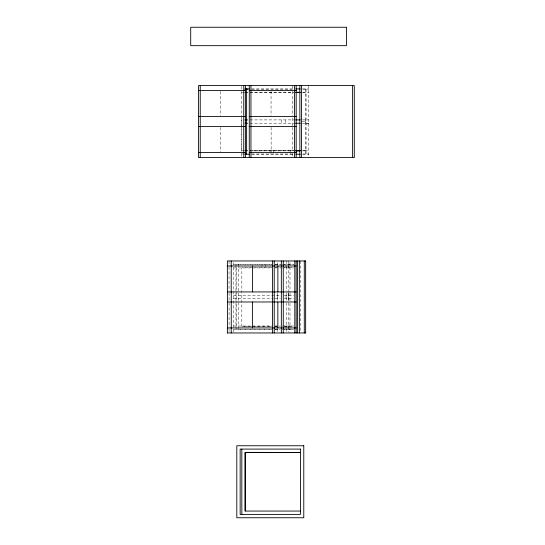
<?xml version="1.0" encoding="UTF-8"?>
<svg xmlns="http://www.w3.org/2000/svg" width="545" height="545" viewBox="0 0 545 545"><rect width="100%" height="100%" fill="white"/><g stroke="black" fill="none" stroke-linecap="round" stroke-linejoin="round"><path stroke-width="0.41" stroke-dasharray="2.73 2.04" d="M293.333 150.686L249.971 150.883L293.333 150.883M305.234 150.631L302.679 150.645L308.579 150.631M271.58 267.656L241.83 267.656L241.83 326.264L251.177 326.223M252.028 326.217L271.58 326.128M274.98 326.114L280.082 326.087M284.333 326.074L293.687 326.026M251.715 88.924L293.496 88.924M302.639 88.924L308.579 88.924M251.647 89.176L294.198 89.176M302.645 89.176L308.579 89.176M249.971 92.275L293.333 92.275M302.679 92.275L305.234 92.275M241.599 92.527L244.112 92.527M249.971 92.527L294.198 92.527M302.666 92.527L308.579 92.527M249.971 119.9L293.864 119.9M302.352 119.9L308.579 119.9M301.998 121.576L305.745 121.576M249.971 123.252L293.864 123.252M302.352 123.252L308.579 123.252M241.599 150.631L244.112 150.631M249.971 150.631L294.198 150.631M302.679 150.883L305.234 150.883M241.599 153.983L244.112 153.983M251.647 153.983L294.198 153.983M302.645 153.983L308.579 153.983M251.715 154.228L293.346 154.228M302.639 154.228L308.579 154.228M271.935 264.305L236.803 264.305L236.803 290.601M274.973 264.305L280.321 264.305M283.673 264.305L293.735 264.305M233.458 264.557L272.173 264.557M274.83 264.557L281.472 264.557M282.283 264.557L293.68 264.557M274.98 267.656L280.082 267.656M284.333 267.656L293.687 267.656M233.458 267.908L272.173 267.908M274.98 267.908L281.438 267.908M282.283 267.908L293.687 267.908M233.458 295.288L280.246 295.288M284.02 295.288L293.823 295.288M233.458 298.633L273.461 298.633M274.973 298.633L280.246 298.633M284.02 298.633L293.823 298.633M233.458 326.012L272.173 326.012M274.98 326.012L280.116 326.012M282.283 326.012L293.687 326.012M241.83 326.264L252.88 326.264M253.732 326.264L271.58 326.264M274.98 326.264L280.082 326.264M284.333 326.264L293.687 326.264M233.458 329.364L272.173 329.364M274.83 329.364L280.116 329.364M282.283 329.364L293.68 329.364M271.614 329.616L236.803 329.616L236.803 301.623M274.973 329.616L280.103 329.616M284.306 329.616L293.687 329.616M308.579 85.579L308.579 157.58M306.072 89.176L306.072 153.983M305.745 119.9L305.745 123.252M305.234 88.924L305.234 154.228M300.438 260.96L300.438 332.123M292.318 85.579L292.318 88.924M292.318 91.437L292.318 115.71M292.29 118.224L292.29 125.759M292.277 127.435L292.277 150.883M292.318 153.39L292.318 156.742M290.424 150.631L290.424 153.983M289.988 262.649L289.988 292.297M289.988 293.149L289.988 302.468M289.988 303.313L289.988 332.116M288.7 292.767L288.7 301.14M288.693 260.96L288.625 292.297M288.625 293.149L288.605 302.468M288.687 302.816L288.693 332.123M288.564 264.557L288.564 267.908M288.564 295.288L288.564 298.633M288.564 326.012L288.564 328.526M286.759 260.96L286.759 265.142M286.759 266.818L286.759 291.091M286.759 292.767L286.759 301.14M286.745 302.816L286.745 327.102M286.759 328.778L286.759 332.123M286.05 264.557L286.05 267.908M286.05 295.288L286.05 298.633M286.05 326.012L286.05 328.526M285.382 119.9L285.382 123.252M281.608 119.9L281.608 123.252M277.351 262.629L277.351 265.142M277.357 292.767L277.357 301.14M277.351 328.778L277.351 332.123M277.235 295.288L277.235 298.633M273.835 150.631L273.835 153.983M271.137 127.435L271.137 152.559M271.049 91.437L271.049 115.71M270.061 150.631L270.061 153.983M265.688 264.557L265.688 267.908M261.913 264.557L261.913 267.908M241.599 86.41L241.599 90.661M241.599 91.437L241.599 157.58M241.571 118.224L241.571 125.759M241.558 127.435L241.558 150.883M238.478 264.305L238.478 329.616M236.803 291.446L236.803 300.779M235.965 264.557L235.965 328.526M233.458 262.649L233.458 332.961M229.084 302.816L229.084 327.102M229.043 260.96L229.043 265.142M229.043 266.818L229.043 291.091M229.07 292.767L229.07 301.14M229.043 328.778L229.043 332.123M220.418 127.435L220.418 152.559M220.33 91.437L220.33 115.71M308.579 123.804L306.072 123.919L308.579 123.804"/><path stroke-width="0.82" d="M300.438 511.053L245.161 511.053L245.161 452.37L300.438 452.445L245.175 452.445M244.95 88.924L249.194 88.924M295.894 88.924L300.2 88.924M244.95 89.176L247.539 89.176M198.564 90.599L245.495 90.599M249.283 90.599L296.214 90.599M295.88 92.275L300.132 92.275M244.95 92.527L247.539 92.527M295.88 92.527L300.132 92.527M245.448 85.579L245.448 116.548L198.537 116.548L198.516 152.559L245.448 152.559L245.448 157.58M249.256 116.548L296.167 116.548M244.943 119.9L247.519 119.9M295.56 119.9L300.275 119.9M244.943 123.252L247.539 123.252M295.56 123.252L300.275 123.252M198.516 126.597L245.468 126.597M249.235 126.597L296.187 126.597M244.95 150.631L247.505 150.631M295.88 150.883L300.132 150.883M249.235 152.559L296.167 152.559M244.95 153.983L246.626 153.983M244.95 154.228L249.194 154.228M295.887 154.228L300.138 154.228M305.684 260.96L227.367 260.96L227.415 327.94M227.326 265.98L296.18 265.98M227.367 291.929L296.187 291.929M227.354 301.978L296.187 301.978M296.18 327.94L227.367 327.94L227.367 332.961M227.326 332.961L305.684 332.961M352.622 85.579L352.622 157.58M305.656 260.96L305.656 332.961M304.294 260.96L304.294 332.961M301.548 85.579L301.548 157.58M299.873 85.579L299.873 157.58M299.348 260.96L299.348 332.961M297.406 260.96L297.406 332.961M296.167 85.579L296.167 157.58M296.18 260.96L296.18 332.961M294.818 260.96L294.818 332.961M294.491 85.579L294.491 157.58M283.271 260.96L283.271 332.961M281.336 260.96L281.336 332.961M277.875 265.98L277.875 291.929M277.848 301.978L277.848 327.94M274.224 260.96L274.224 332.961M272.582 260.96L272.582 332.961M252.485 265.98L252.485 291.929M252.396 301.978L252.396 327.94M250.952 85.579L250.952 157.58M249.283 85.579L249.283 157.58M246.626 88.924L246.626 154.228M245.42 116.548L245.407 152.559M245.175 452.37L245.175 511.053M243.772 85.579L243.731 152.559M243.772 152.559L243.772 157.58M241.83 449.094L241.83 514.398M231.244 291.929L231.264 327.94M231.216 260.96L231.216 291.929M231.216 327.94L231.216 332.961M200.24 85.579L200.24 157.58M198.564 116.548L198.564 85.579L354.291 85.579L354.291 157.58L198.564 157.58L198.564 152.559M300.132 150.652L295.88 150.672L300.132 150.631M346.436 27.25L190.709 27.25L190.709 45.671L346.436 45.671L346.436 27.25M303.783 445.749L236.803 445.749L236.803 517.75L303.783 517.75L303.783 445.749M300.438 449.094L240.154 449.094L240.154 514.398L300.438 514.398L300.438 449.094"/></g></svg>
